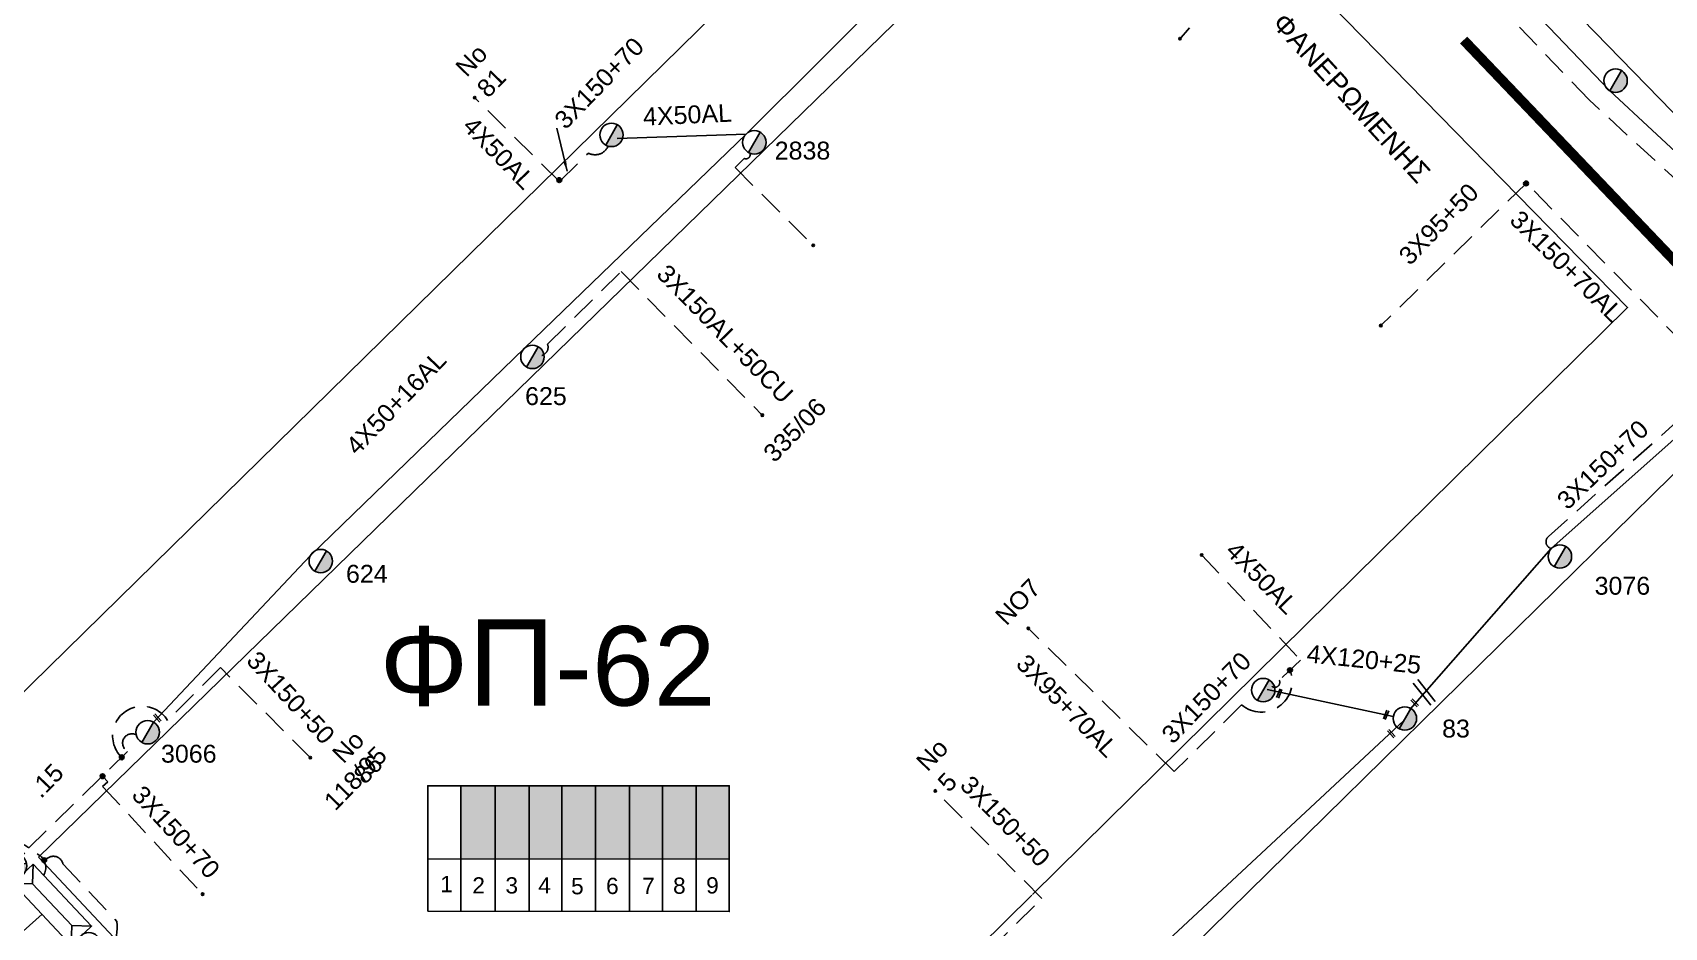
# Model space of a CAD drawing. Header units: millimetres. Extents: x 771 to 3391, y 686 to 1835.
# Drawn here: x 2341.4 to 2505.6, y 971.9 to 1061.9 of the extents above; entities that cross this region are included whole.
import ezdxf

# ---------------------------------------------------------------- set-up
doc = ezdxf.new("R2010")
doc.units = ezdxf.units.MM
doc.linetypes.add('DASHED', pattern=[19.05, 12.7, -6.35])
for name, color, linetype in [('Pillar OTE', 7, 'Continuous'), ('Άγνωστα', 7, 'Continuous'), ('Γυμνά εναέρια ΧΤ (3Φ)   4x16CU', 7, 'Continuous'), ('Γυμνά εναέρια ΧΤ και ΦΟΠ (3Φ)   4x50+16AL', 7, 'Continuous'), ('Επιγραφές - Σχήματα', 7, 'Continuous'), ('Καλωδια ΧΤ  3X95+50', 7, 'Continuous'), ('Καλώδια ΧΤ   3x150+50CU', 7, 'DASHED'), ('Καλώδια ΧΤ   3x150+70AL', 7, 'DASHED'), ('Καλώδια ΧΤ   3x150AL+50CU', 7, 'DASHED'), ('Μηχανική τομή', 7, 'Continuous'), ('Στύλος ΦΜ', 7, 'Continuous'), ('Στύλος ΦΜ @ 1', 7, 'Continuous'), ('Συνδέσεις', 7, 'Continuous'), ('Συνεστραμμένα ΧΤ   4x120+25 AL', 7, 'SYN_LINE'), ('Τομή', 7, 'Continuous'), ('Υποσταθμός εναέριος 2 στύλων', 7, 'Continuous'), ('Υποσταθμός πόλεως', 7, 'Continuous'), ('Υπόβαθρο ΔΕΗ', 7, 'Continuous'), ('Υπόγεια Καλώδια Δικτύου ΧΤ   .15', 7, 'DASHED'), ('Υπόγεια καλώδια Παροχών ΧΤ   4x50AL', 7, 'DASHED')]:
    doc.layers.add(name, color=color, linetype=linetype)
doc.styles.add('arial', font='arial.ttf')
doc.styles.get("Standard").update_dxf_attribs({"font": 'arial.ttf'})
doc.linetypes.add('SYN_LINE', pattern='A,0.5,-0.0001,["/\\/\\/\\/",Standard,S=0.1,R=0,X=0,Y=-0.05],-0.25', length=0.7501)
doc.dimstyles.new('ISO-25', dxfattribs={"dimtxt": 2.5, "dimasz": 2.5, "dimexe": 1.25, "dimexo": 0.625, "dimtad": 1, "dimtxsty": 'Standard', "dimcen": 2.5, "dimadec": 0, "dimazin": 0, "dimtfac": 1, "dimtmove": 0, "dimatfit": 3, "dimfxl": 1, "dimarcsym": 0})

# ---------------------------------------------------------------- blocks, each defined once
blk = doc.blocks.new('ΥΠΑΡΧΩΝ ΤΣΙΜΕΝΤΕΝΙΟΣ ΣΤΥΛΟΣ')
at = {"layer": 'Στύλος ΦΜ'}
blk.add_hatch(color=7, dxfattribs=at).paths.add_polyline_path([(-1.29, -2.28, 0.574793), (2.62, 0, 0.268822), (1.3, 2.27)])
at = {"layer": 'Στύλος ΦΜ', "color": 7}
blk.add_line((-1.29, -2.28), (1.3, 2.27), dxfattribs=at)
blk.add_circle((0, 0), 2.62, dxfattribs=at)
at = {"layer": 'Στύλος ΦΜ', "flags": 4}
for tag, p in [('ΑΡΙΘΜΟΣ', (-4.68, 8.05)), ('ΤΥΠΟΣ', (-4.91, 3.03))]:
    blk.add_attdef(tag, p, '', height=4, dxfattribs=at)
blk = doc.blocks.new('ΥΠΟΣΤΑΘΜΟΣ ΕΝΑΕΡΙΟΣ ΕΠΙ 2 ΣΤΥΛΩΝ')
at = {"layer": 'Υποσταθμός εναέριος 2 στύλων', "linetype": 'Continuous'}
for points in [[(-11.97, -2.11, 0.574793), (-8.45, -0.07, 0.268822), (-9.64, 1.98)], [(9.68, -2.15, 0.574793), (13.19, -0.1, 0.268822), (12.01, 1.95)]]:
    blk.add_hatch(color=256, dxfattribs=at).paths.add_polyline_path(points)
for p, q in [((-11.97, -2.11), (-9.64, 1.98)), ((9.68, -2.15), (12.01, 1.95))]:
    blk.add_line(p, q, dxfattribs=at)
for centre in [(-10.81, -0.07), (10.84, -0.1)]:
    blk.add_circle(centre, 2.36, dxfattribs=at)
at = {"layer": 'Υποσταθμός πόλεως', "linetype": 'Continuous', "ltscale": 40}
blk.add_lwpolyline([(-8.57, 2.82), (8.57, 2.82), (8.57, -2.82), (-8.57, -2.82)], close=True, dxfattribs=at)
for points in [[(-5.75, 0), (-8.57, 2.82)], [(-8.57, -2.82), (-5.75, 0)], [(-5.75, 0), (5.75, 0)], [(5.75, 0), (8.57, 2.82)], [(8.57, -2.82), (5.75, 0)]]:
    blk.add_lwpolyline(points, dxfattribs=at)
at = {"layer": 'Υποσταθμός εναέριος 2 στύλων', "ltscale": 40, "flags": 1}
for tag, p in [('ΜΕΤΑΣΧΗΜΑΤΙΣΜΟΣ', (14.09, 2.51)), ('ΙΣΧΥΣ', (14.07, -0.28)), ('ΑΡΙΘΜΟΣ', (14.19, -3))]:
    blk.add_attdef(tag, p, '', height=1.8, dxfattribs=at)
blk = doc.blocks.new('ΜΗΧΑΝΙΚΗ ΤΟΜΗ')
at = {"layer": 'Μηχανική τομή', "ltscale": 40}
for p, q in [((-1.89, 0.78), (1.89, 0.78)), ((1.89, 0), (-1.89, 0))]:
    blk.add_line(p, q, dxfattribs=at)
blk = doc.blocks.new('ΤΟΜΗ')
at = {"layer": 'Τομή', "ltscale": 40}
for p, q in [((-5.68, 0), (5.68, 0)), ((5.68, -2.33), (-5.68, -2.33))]:
    blk.add_line(p, q, dxfattribs=at)
blk = doc.blocks.new('_ΣΥΝΔΕΣΗ')
at = {"layer": 'Συνδέσεις', "linetype": 'SYN_LINE', "ltscale": 40}
blk.add_hatch(color=256, dxfattribs=at).paths.add_polyline_path([(0.5, -0.01, 1), (-0.5, -0.01, 1)])
at = {"layer": 'Συνδέσεις'}
blk.add_circle((0, -0.01), 0.5, dxfattribs=at)

msp = doc.modelspace()

# ---------------------------------------------------------------- hatches: boundary and pattern name
at = {"layer": 'Καλώδια ΧΤ   3x150+50CU', "linetype": 'DASHED', "ltscale": 0.2}
h = msp.add_hatch(color=1, dxfattribs=at)
h.dxf.hatch_style = 1
h.paths.add_polyline_path([(2387.89395, 986.13276), (2384.45407, 986.13297), (2384.45361, 978.77238), (2387.89349, 978.76904)])
h = msp.add_hatch(color=151, dxfattribs=at)
h.dxf.hatch_style = 1
h.paths.add_polyline_path([(2391.33352, 986.13254), (2387.89395, 986.13276), (2387.89349, 978.76904), (2391.33306, 978.7657)])
h = msp.add_hatch(color=173, dxfattribs=at)
h.dxf.hatch_style = 1
h.paths.add_polyline_path([(2394.63107, 986.13233), (2391.33352, 986.13254), (2391.33306, 978.7657), (2394.63061, 978.7625)])
h = msp.add_hatch(color=30, dxfattribs=at)
h.dxf.hatch_style = 1
h.paths.add_polyline_path([(2398.01707, 986.13212), (2394.63107, 986.13233), (2394.63061, 978.7625), (2398.01661, 978.75921)])
h = msp.add_hatch(color=6, dxfattribs=at)
h.dxf.hatch_style = 1
h.paths.add_polyline_path([(2401.41372, 986.13191), (2398.01707, 986.13212), (2398.01661, 978.75921), (2401.41325, 978.75591)])
h = msp.add_hatch(color=133, dxfattribs=at)
h.dxf.hatch_style = 1
h.paths.add_polyline_path([(2404.75076, 986.1317), (2401.41372, 986.13191), (2401.41325, 978.75591), (2404.7503, 978.75267)])
h = msp.add_hatch(color=62, dxfattribs=at)
h.dxf.hatch_style = 1
h.paths.add_polyline_path([(2408.13914, 986.13149), (2404.75076, 986.1317), (2404.7503, 978.75267), (2408.13868, 978.74938)])
h = msp.add_hatch(color=5, dxfattribs=at)
h.dxf.hatch_style = 1
h.paths.add_polyline_path([(2411.45924, 986.13128), (2408.13914, 986.13149), (2408.13868, 978.74938), (2411.45878, 978.74615)])

# ---------------------------------------------------------------- linework, layer by layer
at = {"color": 85, "const_width": 1}
msp.add_lwpolyline([(2485.3692, 1061.14819), (2511.18541, 1034.11813)], dxfattribs=at)
at = {"layer": 'Pillar OTE', "ltscale": 40}
for points in [[(2381.12537, 973.49289), (2381.12616, 986.13318), (2411.45924, 986.13128), (2411.45845, 973.46353), (2381.12537, 973.49382)], [(2384.45328, 973.4905), (2384.45407, 986.13297)], [(2387.89316, 973.48706), (2387.89395, 986.13276)], [(2391.33272, 973.48363), (2391.33352, 986.13254)], [(2394.63028, 973.48033), (2394.63107, 986.13233)], [(2398.01628, 973.47695), (2398.01707, 986.13212)], [(2401.41292, 973.47356), (2401.41372, 986.13191)], [(2404.74997, 973.47023), (2404.75076, 986.1317)], [(2408.13835, 973.46684), (2408.13914, 986.13149)], [(2381.1257, 978.77561), (2411.45878, 978.74615)]]:
    msp.add_lwpolyline(points, dxfattribs=at)
at = {"layer": 'Άγνωστα', "color": 151, "linetype": 'DASHED', "ltscale": 0.2}
msp.add_lwpolyline([(2413.5553, 1049.76022, -0.650465815), (2412.9667, 1049.23413), (2412.05064, 1048.31287), (2412.05064, 1048.31287), (2419.82368, 1040.5837)], format="xyb", dxfattribs=at)
at = {"layer": 'Γυμνά εναέρια ΧΤ (3Φ)   4x16CU', "color": 151, "linetype": 'Continuous', "ltscale": 0.2}
msp.add_lwpolyline([(2413.15711, 1051.6846), (2400.18222, 1051.23663)], dxfattribs=at)
at = {"layer": 'Γυμνά εναέρια ΧΤ και ΦΟΠ (3Φ)   4x50+16AL', "color": 151, "linetype": 'Continuous', "ltscale": 0.2}
for points in [[(2353.52149, 992.53244), (2369.30113, 1009.24913), (2390.87502, 1030.15358), (2413.19061, 1051.71697), (2435.8968, 1074.3505), (2454.12949, 1104.72023)], [(2521.61089, 1034.38611), (2494.19604, 1009.99241), (2480.00067, 993.8415)]]:
    msp.add_lwpolyline(points, dxfattribs=at)
at = {"layer": 'Γυμνά εναέρια ΧΤ και ΦΟΠ (3Φ)   4x50+16AL', "color": 30, "linetype": 'Continuous', "ltscale": 0.2}
msp.add_lwpolyline([(2400.47333, 915.27745), (2417.25317, 933.04133), (2432.19533, 947.48451), (2448.25143, 963.72544), (2479.33431, 992.67261)], dxfattribs=at)
at = {"layer": 'Καλωδια ΧΤ  3X95+50', "color": 30, "linetype": 'DASHED', "ltscale": 0.2}
msp.add_lwpolyline([(2491.6495, 1046.72248), (2477.07162, 1032.45714)], dxfattribs=at)
at = {"layer": 'Καλώδια ΧΤ   3x150+50CU', "color": 151, "linetype": 'DASHED', "ltscale": 0.2}
for points in [[(2544.50016, 1020.09119), (2536.24757, 1012.075), (2520.44775, 1028.83717, -0.459794051), (2515.8775, 1038.70873), (2498.00382, 1055.11835), (2474.2719, 1079.92203), (2459.88945, 1096.3849), (2514.04857, 1148.40287), (2527.31701, 1134.12183)], [(2392.5941, 1029.41031, 0.451911415), (2393.17031, 1030.55505), (2400.57834, 1037.84564), (2414.78035, 1023.41485)], [(2369.3061, 988.95784), (2360.25056, 998.00749), (2354.93992, 992.6934, 1.139241691), (2350.32582, 988.99111)]]:
    msp.add_lwpolyline(points, format="xyb", dxfattribs=at)
at = {"layer": 'Καλώδια ΧΤ   3x150+50CU', "color": 1, "linetype": 'DASHED', "ltscale": 0.2}
msp.add_lwpolyline([(2342.55809, 978.49361, -0.696204639), (2344.40844, 978.26401), (2349.84449, 972.46896, -0.231952963), (2347.8237, 967.37143), (2356.10764, 958.5301), (2375.64792, 937.67504, 0.353306853), (2381.71731, 934.57973), (2391.55364, 924.0938), (2442.93671, 974.77287), (2432.18839, 985.6207)], format="xyb", dxfattribs=at)
at = {"layer": 'Καλώδια ΧΤ   3x150+50CU', "color": 173, "linetype": 'DASHED', "ltscale": 0.2}
msp.add_lwpolyline([(2342.30918, 973.19091), (2334.38441, 966.08041), (2325.87433, 975.56504, -0.803150813), (2322.84071, 975.82146)], format="xyb", dxfattribs=at)
at = {"layer": 'Καλώδια ΧΤ   3x150+50CU', "color": 1, "linetype": 'DASHED', "ltscale": 0.2}
msp.add_arc((2341.13679, 977.89437), 1.54246, 330.0266747, 128.6374929, dxfattribs=at)
at = {"layer": 'Καλώδια ΧΤ   3x150+70AL', "color": 151, "linetype": 'DASHED', "ltscale": 0.2}
for points in [[(2394.38769, 1046.9145), (2397.29951, 1049.77053, 0.442919405), (2399.26497, 1050.47588)], [(2494.18572, 1009.98323, -0.601147437), (2493.9139, 1011.21692), (2493.9139, 1011.21692), (2516.61009, 1031.50518)]]:
    msp.add_lwpolyline(points, format="xyb", dxfattribs=at)
at = {"layer": 'Καλώδια ΧΤ   3x150+70AL', "color": 30, "linetype": 'DASHED', "ltscale": 0.2}
for points in [[(2525.29332, 1037.55389, 1.210266586), (2514.89618, 1031.96537), (2510.24373, 1027.80652), (2491.69231, 1046.76438), (2491.6495, 1046.72248)], [(2467.89428, 997.75178, -0.775230368), (2463.02927, 994.25238), (2456.24041, 987.55653), (2441.54541, 1001.96437)]]:
    msp.add_lwpolyline(points, format="xyb", dxfattribs=at)
at = {"layer": 'Καλώδια ΧΤ   3x150+70AL', "color": 151, "linetype": 'DASHED', "ltscale": 0.2}
msp.add_lwpolyline([(2348.47312, 987.01235), (2348.91918, 986.53223), (2348.40145, 986.05122), (2358.46688, 975.21723)], dxfattribs=at)
at = {"layer": 'Συνεστραμμένα ΧΤ   4x120+25 AL', "color": 30, "linetype": 'SYN_LINE', "ltscale": 20}
msp.add_lwpolyline([(2521.3726, 1036.25665), (2500.08118, 1056.03981), (2476.34203, 1080.85103), (2454.68278, 1105.69079)], dxfattribs=at)
at = {"layer": 'Συνεστραμμένα ΧΤ   4x120+25 AL', "color": 30, "linetype": 'SYN_LINE', "ltscale": 15}
msp.add_lwpolyline([(2478.29471, 993.08652), (2465.59608, 995.79861)], dxfattribs=at)
at = {"layer": 'Υπόβαθρο ΔΕΗ'}
for points in [[(2463.5309, 1097.91471), (2552.58607, 1183.77595), (2581.57633, 1112.79761), (2514.18014, 1045.92689), (2463.5309, 1097.91471)], [(2293.73655, 1028.41096), (2391.4719, 1126.65869), (2412.67652, 1125.22001), (2441.90003, 1095.11162), (2332.35888, 987.66888), (2293.73655, 1028.41096)], [(2341.95485, 978.94116), (2451.51429, 1085.69417), (2501.87159, 1034.23361), (2441.98949, 975.17196)], [(2401.81687, 914.64734), (2512.09975, 1022.96756), (2567.82433, 966.55267), (2452.90556, 860.96698), (2401.81687, 914.64734)], [(2441.92392, 975.10729), (2391.86534, 925.73456), (2341.95485, 978.94116)]]:
    msp.add_lwpolyline(points, dxfattribs=at)
at = {"layer": 'Υπόγεια Καλώδια Δικτύου ΧΤ   .15', "color": 151, "linetype": 'DASHED', "ltscale": 0.2}
msp.add_lwpolyline([(2351.78798, 991.24719, 0.998065714), (2350.9247, 989.57466), (2340.98355, 979.88815, 1.676317348), (2340.30066, 975.32392)], format="xyb", dxfattribs=at)
at = {"layer": 'Υπόγεια καλώδια Παροχών ΧΤ   4x50AL', "color": 173, "ltscale": 0.2}
msp.add_lwpolyline([(2453.68734, 1073.56179), (2460.24108, 1065.27822), (2456.74941, 1061.18473)], dxfattribs=at)
at = {"layer": 'Υπόγεια καλώδια Παροχών ΧΤ   4x50AL', "color": 151, "ltscale": 0.2}
msp.add_lwpolyline([(2394.38769, 1046.9145), (2394.38769, 1046.9145), (2385.76152, 1055.42957)], dxfattribs=at)
at = {"layer": 'Υπόγεια καλώδια Παροχών ΧΤ   4x50AL', "color": 30, "ltscale": 0.2}
msp.add_lwpolyline([(2458.99773, 1009.34934), (2468.9673, 998.7622), (2468.9673, 998.7622), (2468.9673, 998.7622), (2466.82127, 996.74135, -0.80175273), (2466.05249, 996.14212)], format="xyb", dxfattribs=at)

# ---------------------------------------------------------------- block references
at = {"layer": 'Μηχανική τομή'}
for p, xscale, yscale, zscale, rotation in [((2466.90825, 995.36203), 0.249999999999919, 0.249999999999919, 0.249999999999919, 68.45138536945211), ((2477.65681, 993.22275), 0.249999999999919, 0.249999999999919, 0.249999999999919, 68.45138536945211), ((2480.36745, 994.40227), 0.2500000000001928, 0.2500000000001928, 0.2500000000001928, 312.6268794242704), ((2353.84916, 992.88179), 0.2500000000001928, 0.2500000000001928, 0.2500000000001928, 312.6268794242704), ((2478.03343, 991.30125), 0.2500000000001928, 0.2500000000001928, 0.2500000000001928, 312.6268794242704)]:
    msp.add_blockref('ΜΗΧΑΝΙΚΗ ΤΟΜΗ', p, dxfattribs=dict(at, xscale=xscale, yscale=yscale, zscale=zscale, rotation=rotation))
at = {"layer": 'Στύλος ΦΜ @ 1', "ltscale": 40, "xscale": 0.4499999999998181, "yscale": 0.4499999999998181, "zscale": 0.4499999999998181}
for p in [(2500.66222, 1057.06428), (2399.61648, 1051.59997), (2465.202, 995.74955)]:
    msp.add_blockref('ΥΠΑΡΧΩΝ ΤΣΙΜΕΝΤΕΝΙΟΣ ΣΤΥΛΟΣ', p, dxfattribs=at)
at = {"layer": 'Στύλος ΦΜ @ 1', "ltscale": 40}
ref = msp.add_blockref('ΥΠΑΡΧΩΝ ΤΣΙΜΕΝΤΕΝΙΟΣ ΣΤΥΛΟΣ', (2413.99211, 1050.85399), dxfattribs=dict(at, xscale=0.4499999999998181, yscale=0.4499999999998181, zscale=0.4499999999998181))
ref.add_attrib('ΤΥΠΟΣ', '2838', (2416.0415, 1049.12697), dxfattribs={"layer": 'Στύλος ΦΜ', "height": 1.8, "flags": 4})
ref = msp.add_blockref('ΥΠΑΡΧΩΝ ΤΣΙΜΕΝΤΕΝΙΟΣ ΣΤΥΛΟΣ', (2391.6556, 1029.27164), dxfattribs=dict(at, xscale=0.4499999999998181, yscale=0.4499999999998181, zscale=0.4499999999998181))
ref.add_attrib('ΤΥΠΟΣ', '625', (2390.91879, 1024.42462), dxfattribs={"layer": 'Στύλος ΦΜ', "height": 1.8, "flags": 4})
ref = msp.add_blockref('ΥΠΑΡΧΩΝ ΤΣΙΜΕΝΤΕΝΙΟΣ ΣΤΥΛΟΣ', (2370.3573, 1008.72794), dxfattribs=dict(at, xscale=0.4499999999998181, yscale=0.4499999999998181, zscale=0.4499999999998181))
ref.add_attrib('ΤΥΠΟΣ', '624', (2372.89634, 1006.55015), dxfattribs={"layer": 'Στύλος ΦΜ', "height": 1.8, "flags": 4})
ref = msp.add_blockref('ΥΠΑΡΧΩΝ ΤΣΙΜΕΝΤΕΝΙΟΣ ΣΤΥΛΟΣ', (2495.0586, 1009.19045), dxfattribs=dict(at, xscale=0.4499999999998181, yscale=0.4499999999998181, zscale=0.4499999999998181))
ref.add_attrib('ΤΥΠΟΣ', '3076', (2498.55035, 1005.3458), dxfattribs={"layer": 'Στύλος ΦΜ', "height": 1.8, "flags": 4})
ref = msp.add_blockref('ΥΠΑΡΧΩΝ ΤΣΙΜΕΝΤΕΝΙΟΣ ΣΤΥΛΟΣ', (2479.45627, 992.8918), dxfattribs=dict(at, xscale=0.4499999999998181, yscale=0.4499999999998181, zscale=0.4499999999998181))
ref.add_attrib('ΤΥΠΟΣ', '83', (2483.20256, 990.97913), dxfattribs={"layer": 'Στύλος ΦΜ', "height": 1.8, "flags": 4})
ref = msp.add_blockref('ΥΠΑΡΧΩΝ ΤΣΙΜΕΝΤΕΝΙΟΣ ΣΤΥΛΟΣ', (2352.93593, 991.51055), dxfattribs=dict(at, xscale=0.4499999999998181, yscale=0.4499999999998181, zscale=0.4499999999998181))
ref.add_attrib('ΤΥΠΟΣ', '3066', (2354.28065, 988.45028), dxfattribs={"layer": 'Στύλος ΦΜ', "height": 1.8, "flags": 4})
at = {"layer": 'Συνδέσεις'}
for p, xscale, yscale, zscale in [((2456.8227, 1061.28945), 0.25, 0.25, 0.25), ((2385.85354, 1055.34699), 0.25, 0.25, 0.25), ((2394.36286, 1047.05857), 0.4777242751394019, 0.4777242751394019, 0.4777242751394019), ((2491.6495, 1046.72248), 0.4777242751394019, 0.4777242751394019, 0.4777242751394019), ((2419.91571, 1040.50113), 0.25, 0.25, 0.25), ((2477.04075, 1032.42693), 0.25, 0.25, 0.25), ((2414.79405, 1023.41187), 0.25, 0.25, 0.25), ((2459.00842, 1009.33855), 0.25, 0.25, 0.25), ((2441.5561, 1001.95358), 0.25, 0.25, 0.25), ((2467.89428, 997.75178), 0.4777242751394019, 0.4777242751394019, 0.4777242751394019), ((2350.32582, 988.99111), 0.4777242751394019, 0.4777242751394019, 0.4777242751394019), ((2369.3061, 988.95784), 0.25, 0.25, 0.25), ((2348.40206, 987.08884), 0.4777242751394019, 0.4777242751394019, 0.4777242751394019), ((2432.19908, 985.60991), 0.25, 0.25, 0.25), ((2342.53013, 978.6393), 0.4777242751394019, 0.4777242751394019, 0.4777242751394019), ((2358.46688, 975.21723), 0.25, 0.25, 0.25)]:
    msp.add_blockref('_ΣΥΝΔΕΣΗ', p, dxfattribs=dict(at, xscale=xscale, yscale=yscale, zscale=zscale))
at = {"layer": 'Τομή', "xscale": 0.2499999999999669, "yscale": 0.2499999999999669, "zscale": 0.2499999999999669, "rotation": 308.1680509152084}
msp.add_blockref('ΤΟΜΗ', (2481.63621, 995.70234), dxfattribs=at)
at = {"layer": 'Υποσταθμός εναέριος 2 στύλων', "xscale": 0.4999999999999998, "yscale": 0.4999999999999998, "zscale": 0.4999999999999998, "rotation": 313.2781674101927}
msp.add_blockref('ΥΠΟΣΤΑΘΜΟΣ ΕΝΑΕΡΙΟΣ ΕΠΙ 2 ΣΤΥΛΩΝ', (2343.33402, 974.15593), dxfattribs=at)

# ---------------------------------------------------------------- texts
at = {"ltscale": 40, "insert": (2467.43181, 1064.07797), "char_height": 2, "width": 50.2149778, "attachment_point": 1, "rotation": 312.4591004, "style": 'arial'}
msp.add_mtext('ΦANEPΩMENHΣ', dxfattribs=at)
at = {"ltscale": 30, "char_height": 1.63441, "width": 11.2572904, "attachment_point": 1}
for s, insert in [('1', (2382.37153, 977.05421)), ('2', (2385.61, 976.92075)), ('3', (2388.94058, 976.92075)), ('4', (2392.24409, 976.92075)), ('5', (2395.5476, 976.83957)), ('6', (2399.06773, 976.86663)), ('7', (2402.69618, 976.86663)), ('8', (2405.81014, 976.89369)), ('9', (2409.14072, 976.92075))]:
    msp.add_mtext(s, dxfattribs=dict(at, insert=insert))
at = {"layer": 'Άγνωστα', "color": 7, "char_height": 1.8, "attachment_point": 1}
for s, gutter_width, insert, rotation in [('3X150+70', 12.5, (2393.70905, 1053.31069), 45.8272142), ('3X95+50', 12.5, (2478.67545, 1039.63876), 45.8272142), ('335/06', 12.5, (2414.72996, 1019.79926), 45.8272142), ('3X150+70', 12.5, (2494.58664, 1015.08677), 43.8859522), ('NO7', 12.5, (2438.05903, 1003.40545), 45.8272142), ('4X120+25', 12.5, (2469.70171, 1000.34228), 354.0911965), ('3X150+50', 12.5, (2364.09358, 999.84415), 312.7281991), ('3X95+70AL', 12.5, (2441.49459, 999.52528), 314.3568019), ('118/95', 1.57573, (2370.51477, 984.76627), 45.8045248), ('3X150+50', 12.5, (2435.85769, 987.31566), 314.3568019), ('3X150+70', 12.5, (2352.53905, 986.31811), 312.7281991)]:
    msp.add_mtext_dynamic_manual_height_columns(s, width=1.8, gutter_width=gutter_width, heights=[0.04535], dxfattribs=dict(at, insert=insert, rotation=rotation))
at = {"layer": 'Άγνωστα', "color": 7}
note = msp.add_mtext_dynamic_manual_height_columns('No ', width=1.8, gutter_width=1.68544, heights=[0.04535, 0], dxfattribs=dict(at, insert=(2381.31707, 1056.07438), char_height=1.8, attachment_point=1, rotation=45.8272142))
for column, words in zip(note.columns.linked_columns, ['81']):
    column.text = words
note = msp.add_mtext_dynamic_manual_height_columns('No ', width=1.8, gutter_width=1.57573, heights=[0.04535, 0], dxfattribs=dict(at, insert=(2368.99309, 987.09239), char_height=1.8, attachment_point=1, rotation=45.8045248))
for column, words in zip(note.columns.linked_columns, ['86']):
    column.text = words
note = msp.add_mtext_dynamic_manual_height_columns('No ', width=1.8, gutter_width=1.54702, heights=[0.04535, 0], dxfattribs=dict(at, insert=(2427.78377, 986.31474), char_height=1.8, attachment_point=1, rotation=45.8272142))
for column, words in zip(note.columns.linked_columns, ['5']):
    column.text = words
at = {"layer": 'Γυμνά εναέρια ΧΤ και ΦΟΠ (3Φ)   4x50+16AL', "color": 7, "insert": (2372.71011, 1020.5169), "char_height": 1.8, "attachment_point": 1, "rotation": 46.2596131}
msp.add_mtext_dynamic_manual_height_columns('4X50+16AL', width=1.8, gutter_width=12.5, heights=[0.04535], dxfattribs=at)
at = {"layer": 'Καλώδια ΧΤ   3x150+70AL', "color": 7, "char_height": 1.8, "attachment_point": 1}
for s, insert, rotation in [('3X150+70AL', (2491.14859, 1044.17597), 315.444864), ('3X150+70', (2454.80712, 991.48262), 45.8272142)]:
    msp.add_mtext_dynamic_manual_height_columns(s, width=1.8, gutter_width=12.5, heights=[0.04535], dxfattribs=dict(at, insert=insert, rotation=rotation))
at = {"layer": 'Καλώδια ΧΤ   3x150AL+50CU', "color": 7, "insert": (2405.3189, 1038.74052), "char_height": 1.8, "attachment_point": 1, "rotation": 314.3568019}
msp.add_mtext_dynamic_manual_height_columns('3X150AL+50CU', width=1.8, gutter_width=12.5, heights=[0.04535], dxfattribs=at)
at = {"layer": 'Υπόβαθρο ΔΕΗ', "insert": (2376.277, 1002.85349), "char_height": 8, "attachment_point": 1}
msp.add_mtext_dynamic_manual_height_columns('Φ{\\H1.0833x;Π}-62', width=84.657329, gutter_width=12.5, heights=[0], dxfattribs=at)
at = {"layer": 'Υπόγεια Καλώδια Δικτύου ΧΤ   .15', "color": 7, "insert": (2340.90737, 986.02648), "char_height": 1.8, "attachment_point": 1, "rotation": 45.8272142}
msp.add_mtext_dynamic_manual_height_columns('.15', width=1.8, gutter_width=12.5, heights=[0.04535], dxfattribs=at)
at = {"layer": 'Υπόγεια καλώδια Παροχών ΧΤ   4x50AL', "color": 7, "char_height": 1.8, "attachment_point": 1}
for insert, rotation in [((2402.75169, 1054.33752), 2.5759237), ((2385.80417, 1053.61528), 314.3568019), ((2462.57398, 1010.88436), 314.3568019)]:
    msp.add_mtext_dynamic_manual_height_columns('4X50AL', width=1.8, gutter_width=12.5, heights=[0.04535], dxfattribs=dict(at, insert=insert, rotation=rotation))

# ---------------------------------------------------------------- leaders
at = {"layer": 'Επιγραφές - Σχήματα', "ltscale": 40}
msp.add_leader([(2395.13889, 1047.95642), (2394.12824, 1052.27872)], dimstyle='ISO-25', override={"dimasz": 1, "dimtad": 0}, dxfattribs=at)

doc.saveas('drawing.dxf')
